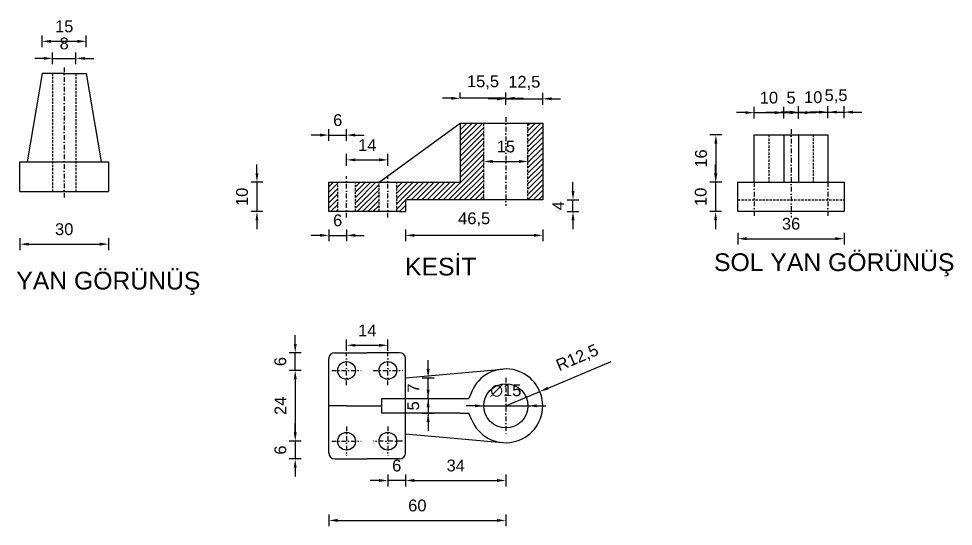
# Model space of a CAD drawing. Header units: millimetres. Extents: x 2100 to 32787, y 24082 to 35493.
# Drawn here: x 4611.4 to 4928.2, y 24267.7 to 24439.7 of the extents above; entities that cross this region are included whole.
import ezdxf

# ---------------------------------------------------------------- set-up
doc = ezdxf.new("R2010")
doc.units = ezdxf.units.MM
doc.linetypes.add('DASHDOT2', pattern=[12.7, 6.35, -3.175, 0, -3.175])
doc.linetypes.add('HIDDEN2', pattern=[4.7625, 3.175, -1.5875])
doc.layers.get('Defpoints').update_dxf_attribs({"color": 231, "linetype": 'HIDDEN2'})
for name, color, linetype in [('GİZLİ', 71, 'HIDDEN2'), ('MERKEZ', 51, 'DASHDOT2'), ('TARAMA', 130, 'Continuous'), ('YAZI', 20, 'Continuous'), ('ÖLÇÜ', 181, 'Continuous')]:
    doc.layers.add(name, color=color, linetype=linetype)
doc.styles.add('Annotative', font='arial.ttf')
doc.styles.get("Standard").update_dxf_attribs({"font": 'arial.ttf'})
doc.dimstyles.new('ISO-25', dxfattribs={"dimtxt": 4, "dimasz": 3, "dimexe": 2, "dimexo": 0.625, "dimgap": 3, "dimtad": 1, "dimtxsty": 'Standard', "dimcen": 2.5, "dimadec": 0, "dimazin": 0, "dimtfac": 1, "dimtix": 1, "dimtmove": 0, "dimatfit": 0, "dimfxl": 2, "dimfxlon": 1, "dimarcsym": 0})
pattern_1 = [(45, (-2044.8159, 2372.9096), (-0.89802561, 0.89802561), [])]

# ---------------------------------------------------------------- blocks, each defined once
blk = doc.blocks.new('*D2499')
at = {"layer": 'Defpoints', "color": 0, "lineweight": 70, "ltscale": 0.25, "transparency": 16777216}
for p in [(4611.79, 24381.14), (4641.79, 24381.14), (4641.79, 24363.29)]:
    blk.add_point(p, dxfattribs=at)
at = {"layer": 'ÖLÇÜ', "color": 0, "lineweight": -2, "ltscale": 0.25, "transparency": 16777216}
for p, q in [((4611.79, 24365.29), (4611.79, 24361.29)), ((4641.79, 24365.29), (4641.79, 24361.29)), ((4614.79, 24363.29), (4638.79, 24363.29))]:
    blk.add_line(p, q, dxfattribs=at)
at = {"layer": 'ÖLÇÜ', "color": 0, "lineweight": 70, "ltscale": 0.25, "transparency": 16777216}
for points in [[(4614.79, 24363.79), (4614.79, 24362.79), (4611.79, 24363.29)], [(4638.79, 24363.79), (4638.79, 24362.79), (4641.79, 24363.29)]]:
    blk.add_solid(points, dxfattribs=at)
at = {"layer": 'ÖLÇÜ', "color": 0, "ltscale": 0.25, "transparency": 16777216, "insert": (4626.79, 24368.34), "char_height": 4, "attachment_point": 5}
blk.add_mtext('30', dxfattribs=at)
blk = doc.blocks.new('*D2500')
at = {"layer": 'Defpoints', "color": 0, "lineweight": 70, "ltscale": 0.25, "transparency": 16777216}
for p in [(4611.79, 24391.14), (4596.46, 24381.14), (4611.79, 24381.14)]:
    blk.add_point(p, dxfattribs=at)
at = {"layer": 'ÖLÇÜ', "color": 0, "lineweight": -2, "ltscale": 0.25, "transparency": 16777216}
for p, q in [((4596.46, 24394.14), (4596.46, 24397.14)), ((4598.46, 24391.14), (4594.46, 24391.14)), ((4596.46, 24391.14), (4596.46, 24381.14)), ((4598.46, 24381.14), (4594.46, 24381.14)), ((4596.46, 24378.14), (4596.46, 24375.14))]:
    blk.add_line(p, q, dxfattribs=at)
at = {"layer": 'ÖLÇÜ', "color": 0, "lineweight": 70, "ltscale": 0.25, "transparency": 16777216}
for points in [[(4595.96, 24394.14), (4596.96, 24394.14), (4596.46, 24391.14)], [(4595.96, 24378.14), (4596.96, 24378.14), (4596.46, 24381.14)]]:
    blk.add_solid(points, dxfattribs=at)
at = {"layer": 'ÖLÇÜ', "color": 0, "ltscale": 0.25, "transparency": 16777216, "insert": (4591.42, 24386.14), "char_height": 4, "attachment_point": 5, "rotation": 90}
blk.add_mtext('10', dxfattribs=at)
blk = doc.blocks.new('*D2501')
at = {"layer": 'Defpoints', "color": 0, "lineweight": 70, "ltscale": 0.25, "transparency": 16777216}
for p in [(4596.46, 24421.14), (4619.29, 24421.14), (4614.29, 24391.14)]:
    blk.add_point(p, dxfattribs=at)
at = {"layer": 'ÖLÇÜ', "color": 0, "lineweight": -2, "ltscale": 0.25, "transparency": 16777216}
for p, q in [((4598.46, 24421.14), (4594.46, 24421.14)), ((4596.46, 24394.14), (4596.46, 24418.14)), ((4598.46, 24391.14), (4594.46, 24391.14))]:
    blk.add_line(p, q, dxfattribs=at)
at = {"layer": 'ÖLÇÜ', "color": 0, "lineweight": 70, "ltscale": 0.25, "transparency": 16777216}
for points in [[(4595.96, 24418.14), (4596.96, 24418.14), (4596.46, 24421.14)], [(4595.96, 24394.14), (4596.96, 24394.14), (4596.46, 24391.14)]]:
    blk.add_solid(points, dxfattribs=at)
at = {"layer": 'ÖLÇÜ', "color": 0, "ltscale": 0.25, "transparency": 16777216, "insert": (4591.42, 24406.14), "char_height": 4, "attachment_point": 5, "rotation": 90}
blk.add_mtext('30', dxfattribs=at)
blk = doc.blocks.new('*D2502')
at = {"layer": 'Defpoints', "color": 0, "lineweight": 70, "ltscale": 0.25, "transparency": 16777216}
for p in [(4634.29, 24432.04), (4619.29, 24421.14), (4634.29, 24421.14)]:
    blk.add_point(p, dxfattribs=at)
at = {"layer": 'ÖLÇÜ', "color": 0, "lineweight": -2, "ltscale": 0.25, "transparency": 16777216}
for p, q in [((4619.29, 24430.04), (4619.29, 24434.04)), ((4634.29, 24430.04), (4634.29, 24434.04)), ((4622.29, 24432.04), (4631.29, 24432.04))]:
    blk.add_line(p, q, dxfattribs=at)
at = {"layer": 'ÖLÇÜ', "color": 0, "lineweight": 70, "ltscale": 0.25, "transparency": 16777216}
for points in [[(4622.29, 24432.54), (4622.29, 24431.54), (4619.29, 24432.04)], [(4631.29, 24432.54), (4631.29, 24431.54), (4634.29, 24432.04)]]:
    blk.add_solid(points, dxfattribs=at)
at = {"layer": 'ÖLÇÜ', "color": 0, "ltscale": 0.25, "transparency": 16777216, "insert": (4626.79, 24437.08), "char_height": 4, "attachment_point": 5}
blk.add_mtext('15', dxfattribs=at)
blk = doc.blocks.new('*D2509')
at = {"layer": 'Defpoints', "color": 0, "lineweight": 70, "ltscale": 0.25, "transparency": 16777216}
for p in [(4630.79, 24426.26), (4622.79, 24421.14), (4630.79, 24421.14)]:
    blk.add_point(p, dxfattribs=at)
at = {"layer": 'ÖLÇÜ', "color": 0, "lineweight": -2, "ltscale": 0.25, "transparency": 16777216}
for p, q in [((4622.79, 24424.26), (4622.79, 24428.26)), ((4630.79, 24424.26), (4630.79, 24428.26)), ((4619.79, 24426.26), (4616.79, 24426.26)), ((4622.79, 24426.26), (4630.79, 24426.26)), ((4633.79, 24426.26), (4636.79, 24426.26))]:
    blk.add_line(p, q, dxfattribs=at)
at = {"layer": 'ÖLÇÜ', "color": 0, "lineweight": 70, "ltscale": 0.25, "transparency": 16777216}
for points in [[(4619.79, 24426.76), (4619.79, 24425.76), (4622.79, 24426.26)], [(4633.79, 24426.76), (4633.79, 24425.76), (4630.79, 24426.26)]]:
    blk.add_solid(points, dxfattribs=at)
at = {"layer": 'ÖLÇÜ', "color": 0, "ltscale": 0.25, "transparency": 16777216, "insert": (4626.79, 24431.3), "char_height": 4, "attachment_point": 5}
blk.add_mtext('8', dxfattribs=at)
blk = doc.blocks.new('*D2541')
at = {"layer": 'Defpoints', "color": 0, "lineweight": 70, "ltscale": 0.25, "transparency": 16777216}
for p in [(4716.51, 24384.32), (4692.13, 24374.32), (4716.51, 24374.32)]:
    blk.add_point(p, dxfattribs=at)
at = {"layer": 'ÖLÇÜ', "color": 0, "lineweight": -2, "ltscale": 0.25, "transparency": 16777216}
for p, q in [((4692.13, 24387.32), (4692.13, 24390.32)), ((4694.13, 24384.32), (4690.13, 24384.32)), ((4692.13, 24384.32), (4692.13, 24374.32)), ((4694.13, 24374.32), (4690.13, 24374.32)), ((4692.13, 24371.32), (4692.13, 24368.32))]:
    blk.add_line(p, q, dxfattribs=at)
at = {"layer": 'ÖLÇÜ', "color": 0, "lineweight": 70, "ltscale": 0.25, "transparency": 16777216}
for points in [[(4691.63, 24387.32), (4692.63, 24387.32), (4692.13, 24384.32)], [(4691.63, 24371.32), (4692.63, 24371.32), (4692.13, 24374.32)]]:
    blk.add_solid(points, dxfattribs=at)
at = {"layer": 'ÖLÇÜ', "color": 0, "ltscale": 0.25, "transparency": 16777216, "insert": (4687.08, 24379.32), "char_height": 4, "attachment_point": 5, "rotation": 90}
blk.add_mtext('10', dxfattribs=at)
blk = doc.blocks.new('*D2542')
at = {"layer": 'Defpoints', "color": 0, "lineweight": 70, "ltscale": 0.25, "transparency": 16777216}
for p in [(4740.51, 24378.32), (4799.27, 24378.32), (4740.51, 24374.32)]:
    blk.add_point(p, dxfattribs=at)
at = {"layer": 'ÖLÇÜ', "color": 0, "lineweight": -2, "ltscale": 0.25, "transparency": 16777216}
for p, q in [((4799.27, 24381.32), (4799.27, 24384.32)), ((4797.27, 24378.32), (4801.27, 24378.32)), ((4799.27, 24374.32), (4799.27, 24378.32)), ((4797.27, 24374.32), (4801.27, 24374.32)), ((4799.27, 24371.32), (4799.27, 24368.32))]:
    blk.add_line(p, q, dxfattribs=at)
at = {"layer": 'ÖLÇÜ', "color": 0, "lineweight": 70, "ltscale": 0.25, "transparency": 16777216}
for points in [[(4798.77, 24381.32), (4799.77, 24381.32), (4799.27, 24378.32)], [(4798.77, 24371.32), (4799.77, 24371.32), (4799.27, 24374.32)]]:
    blk.add_solid(points, dxfattribs=at)
at = {"layer": 'ÖLÇÜ', "color": 0, "ltscale": 0.25, "transparency": 16777216, "insert": (4794.27, 24376.32), "char_height": 4, "attachment_point": 5, "rotation": 90}
blk.add_mtext('4', dxfattribs=at)
blk = doc.blocks.new('*D2543')
at = {"layer": 'Defpoints', "color": 0, "lineweight": 70, "ltscale": 0.25, "transparency": 16777216}
for p in [(4742.51, 24378.32), (4789.01, 24378.32), (4742.51, 24366.27)]:
    blk.add_point(p, dxfattribs=at)
at = {"layer": 'ÖLÇÜ', "color": 0, "lineweight": -2, "ltscale": 0.25, "transparency": 16777216}
for p, q in [((4742.51, 24368.27), (4742.51, 24364.27)), ((4789.01, 24368.27), (4789.01, 24364.27)), ((4786.01, 24366.27), (4745.51, 24366.27))]:
    blk.add_line(p, q, dxfattribs=at)
at = {"layer": 'ÖLÇÜ', "color": 0, "lineweight": 70, "ltscale": 0.25, "transparency": 16777216}
for points in [[(4745.51, 24366.77), (4745.51, 24365.77), (4742.51, 24366.27)], [(4786.01, 24366.77), (4786.01, 24365.77), (4789.01, 24366.27)]]:
    blk.add_solid(points, dxfattribs=at)
at = {"layer": 'ÖLÇÜ', "color": 0, "ltscale": 0.25, "transparency": 16777216, "insert": (4765.76, 24371.68), "char_height": 4, "attachment_point": 5}
blk.add_mtext('46,5', dxfattribs=at)
blk = doc.blocks.new('*D2544')
at = {"layer": 'Defpoints', "color": 0, "lineweight": 70, "ltscale": 0.25, "transparency": 16777216}
for p in [(4722.51, 24400.26), (4716.51, 24374.32), (4722.51, 24374.32)]:
    blk.add_point(p, dxfattribs=at)
at = {"layer": 'ÖLÇÜ', "color": 0, "lineweight": -2, "ltscale": 0.25, "transparency": 16777216}
for p, q in [((4716.51, 24398.26), (4716.51, 24402.26)), ((4722.51, 24398.26), (4722.51, 24402.26)), ((4713.51, 24400.26), (4710.51, 24400.26)), ((4716.51, 24400.26), (4722.51, 24400.26)), ((4725.51, 24400.26), (4728.51, 24400.26))]:
    blk.add_line(p, q, dxfattribs=at)
at = {"layer": 'ÖLÇÜ', "color": 0, "lineweight": 70, "ltscale": 0.25, "transparency": 16777216}
for points in [[(4713.51, 24400.76), (4713.51, 24399.76), (4716.51, 24400.26)], [(4725.51, 24400.76), (4725.51, 24399.76), (4722.51, 24400.26)]]:
    blk.add_solid(points, dxfattribs=at)
at = {"layer": 'ÖLÇÜ', "color": 0, "ltscale": 0.25, "transparency": 16777216, "insert": (4719.51, 24405.31), "char_height": 4, "attachment_point": 5}
blk.add_mtext('6', dxfattribs=at)
blk = doc.blocks.new('*D2545')
at = {"layer": 'Defpoints', "color": 0, "lineweight": 70, "ltscale": 0.25, "transparency": 16777216}
for p in [(4716.51, 24374.32), (4722.51, 24374.32), (4722.51, 24366.27)]:
    blk.add_point(p, dxfattribs=at)
at = {"layer": 'ÖLÇÜ', "color": 0, "lineweight": -2, "ltscale": 0.25, "transparency": 16777216}
for p, q in [((4716.51, 24368.27), (4716.51, 24364.27)), ((4722.51, 24368.27), (4722.51, 24364.27)), ((4713.51, 24366.27), (4710.51, 24366.27)), ((4716.51, 24366.27), (4722.51, 24366.27)), ((4725.51, 24366.27), (4728.51, 24366.27))]:
    blk.add_line(p, q, dxfattribs=at)
at = {"layer": 'ÖLÇÜ', "color": 0, "lineweight": 70, "ltscale": 0.25, "transparency": 16777216}
for points in [[(4713.51, 24366.77), (4713.51, 24365.77), (4716.51, 24366.27)], [(4725.51, 24366.77), (4725.51, 24365.77), (4722.51, 24366.27)]]:
    blk.add_solid(points, dxfattribs=at)
at = {"layer": 'ÖLÇÜ', "color": 0, "ltscale": 0.25, "transparency": 16777216, "insert": (4719.51, 24371.32), "char_height": 4, "attachment_point": 5}
blk.add_mtext('6', dxfattribs=at)
blk = doc.blocks.new('*D2546')
at = {"layer": 'Defpoints', "color": 0, "lineweight": 70, "ltscale": 0.25, "transparency": 16777216}
for p in [(4736.51, 24391.85), (4722.51, 24384.32), (4736.51, 24384.32)]:
    blk.add_point(p, dxfattribs=at)
at = {"layer": 'ÖLÇÜ', "color": 0, "lineweight": -2, "ltscale": 0.25, "transparency": 16777216}
for p, q in [((4722.51, 24389.85), (4722.51, 24393.85)), ((4736.51, 24389.85), (4736.51, 24393.85)), ((4725.51, 24391.85), (4733.51, 24391.85))]:
    blk.add_line(p, q, dxfattribs=at)
at = {"layer": 'ÖLÇÜ', "color": 0, "lineweight": 70, "ltscale": 0.25, "transparency": 16777216}
for points in [[(4725.51, 24392.35), (4725.51, 24391.35), (4722.51, 24391.85)], [(4733.51, 24392.35), (4733.51, 24391.35), (4736.51, 24391.85)]]:
    blk.add_solid(points, dxfattribs=at)
at = {"layer": 'ÖLÇÜ', "color": 0, "ltscale": 0.25, "transparency": 16777216, "insert": (4729.51, 24396.86), "char_height": 4, "attachment_point": 5}
blk.add_mtext('14', dxfattribs=at)
blk = doc.blocks.new('*D2547')
at = {"layer": 'Defpoints', "color": 0, "lineweight": 70, "ltscale": 0.25, "transparency": 16777216}
for p in [(4789.01, 24412.56), (4776.51, 24404.32), (4789.01, 24404.32)]:
    blk.add_point(p, dxfattribs=at)
at = {"layer": 'ÖLÇÜ', "color": 0, "lineweight": -2, "ltscale": 0.25, "transparency": 16777216}
for p, q in [((4773.51, 24412.56), (4770.51, 24412.56)), ((4776.51, 24410.56), (4776.51, 24414.56)), ((4776.51, 24412.56), (4789.01, 24412.56)), ((4789.01, 24410.56), (4789.01, 24414.56)), ((4792.01, 24412.56), (4795.01, 24412.56))]:
    blk.add_line(p, q, dxfattribs=at)
at = {"layer": 'ÖLÇÜ', "color": 0, "lineweight": 70, "ltscale": 0.25, "transparency": 16777216}
for points in [[(4773.51, 24413.06), (4773.51, 24412.06), (4776.51, 24412.56)], [(4792.01, 24413.06), (4792.01, 24412.06), (4789.01, 24412.56)]]:
    blk.add_solid(points, dxfattribs=at)
at = {"layer": 'ÖLÇÜ', "color": 0, "ltscale": 0.25, "transparency": 16777216, "insert": (4782.76, 24417.96), "char_height": 4, "attachment_point": 5}
blk.add_mtext('12,5', dxfattribs=at)
blk = doc.blocks.new('*D2530')
at = {"layer": 'Defpoints', "color": 0, "lineweight": 70, "ltscale": 0.25, "transparency": 16777216}
for p in [(4761.01, 24412.73), (4761.01, 24412.56), (4776.51, 24412.56)]:
    blk.add_point(p, dxfattribs=at)
at = {"layer": 'ÖLÇÜ', "color": 0, "lineweight": -2, "ltscale": 0.25, "transparency": 16777216}
for p, q in [((4758.01, 24412.73), (4755.01, 24412.73)), ((4761.01, 24412.73), (4761.01, 24414.73)), ((4776.51, 24412.73), (4761.01, 24412.73)), ((4776.51, 24412.73), (4776.51, 24414.73)), ((4779.51, 24412.73), (4782.51, 24412.73))]:
    blk.add_line(p, q, dxfattribs=at)
at = {"layer": 'ÖLÇÜ', "color": 0, "lineweight": 70, "ltscale": 0.25, "transparency": 16777216}
for points in [[(4758.01, 24413.23), (4758.01, 24412.23), (4761.01, 24412.73)], [(4779.51, 24413.23), (4779.51, 24412.23), (4776.51, 24412.73)]]:
    blk.add_solid(points, dxfattribs=at)
at = {"layer": 'ÖLÇÜ', "color": 0, "ltscale": 0.25, "transparency": 16777216, "insert": (4768.76, 24418.13), "char_height": 4, "attachment_point": 5}
blk.add_mtext('15,5', dxfattribs=at)
blk = doc.blocks.new('*D2548')
at = {"layer": 'Defpoints', "color": 0, "lineweight": 70, "ltscale": 0.25, "transparency": 16777216}
for p in [(4717.51, 24320.49), (4705.11, 24296.49), (4717.51, 24296.49)]:
    blk.add_point(p, dxfattribs=at)
at = {"layer": 'ÖLÇÜ', "color": 0, "lineweight": -2, "ltscale": 0.25, "transparency": 16777216}
for p, q in [((4707.11, 24320.49), (4703.11, 24320.49)), ((4705.11, 24317.49), (4705.11, 24299.49)), ((4707.11, 24296.49), (4703.11, 24296.49))]:
    blk.add_line(p, q, dxfattribs=at)
at = {"layer": 'ÖLÇÜ', "color": 0, "lineweight": 70, "ltscale": 0.25, "transparency": 16777216}
for points in [[(4704.61, 24317.49), (4705.61, 24317.49), (4705.11, 24320.49)], [(4704.61, 24299.49), (4705.61, 24299.49), (4705.11, 24296.49)]]:
    blk.add_solid(points, dxfattribs=at)
at = {"layer": 'ÖLÇÜ', "color": 0, "ltscale": 0.25, "transparency": 16777216, "insert": (4700.1, 24308.49), "char_height": 4, "attachment_point": 5, "rotation": 90}
blk.add_mtext('24', dxfattribs=at)
blk = doc.blocks.new('*D2549')
at = {"layer": 'Defpoints', "color": 0, "lineweight": 70, "ltscale": 0.25, "transparency": 16777216}
for p in [(4722.51, 24296.49), (4705.11, 24290.49), (4722.51, 24290.49)]:
    blk.add_point(p, dxfattribs=at)
at = {"layer": 'ÖLÇÜ', "color": 0, "lineweight": -2, "ltscale": 0.25, "transparency": 16777216}
for p, q in [((4705.11, 24299.49), (4705.11, 24302.49)), ((4707.11, 24296.49), (4703.11, 24296.49)), ((4705.11, 24296.49), (4705.11, 24290.49)), ((4707.11, 24290.49), (4703.11, 24290.49)), ((4705.11, 24287.49), (4705.11, 24284.49))]:
    blk.add_line(p, q, dxfattribs=at)
at = {"layer": 'ÖLÇÜ', "color": 0, "lineweight": 70, "ltscale": 0.25, "transparency": 16777216}
for points in [[(4704.61, 24299.49), (4705.61, 24299.49), (4705.11, 24296.49)], [(4704.61, 24287.49), (4705.61, 24287.49), (4705.11, 24290.49)]]:
    blk.add_solid(points, dxfattribs=at)
at = {"layer": 'ÖLÇÜ', "color": 0, "ltscale": 0.25, "transparency": 16777216, "insert": (4700.07, 24293.49), "char_height": 4, "attachment_point": 5, "rotation": 90}
blk.add_mtext('6', dxfattribs=at)
blk = doc.blocks.new('*D2550')
at = {"layer": 'Defpoints', "color": 0, "lineweight": 70, "ltscale": 0.25, "transparency": 16777216}
for p in [(4705.11, 24326.49), (4722.51, 24326.49), (4722.51, 24320.49)]:
    blk.add_point(p, dxfattribs=at)
at = {"layer": 'ÖLÇÜ', "color": 0, "lineweight": -2, "ltscale": 0.25, "transparency": 16777216}
for p, q in [((4705.11, 24329.49), (4705.11, 24332.49)), ((4707.11, 24326.49), (4703.11, 24326.49)), ((4705.11, 24320.49), (4705.11, 24326.49)), ((4707.11, 24320.49), (4703.11, 24320.49)), ((4705.11, 24317.49), (4705.11, 24314.49))]:
    blk.add_line(p, q, dxfattribs=at)
at = {"layer": 'ÖLÇÜ', "color": 0, "lineweight": 70, "ltscale": 0.25, "transparency": 16777216}
for points in [[(4704.61, 24329.49), (4705.61, 24329.49), (4705.11, 24326.49)], [(4704.61, 24317.49), (4705.61, 24317.49), (4705.11, 24320.49)]]:
    blk.add_solid(points, dxfattribs=at)
at = {"layer": 'ÖLÇÜ', "color": 0, "ltscale": 0.25, "transparency": 16777216, "insert": (4700.07, 24323.49), "char_height": 4, "attachment_point": 5, "rotation": 90}
blk.add_mtext('6', dxfattribs=at)
blk = doc.blocks.new('*D2551')
at = {"layer": 'Defpoints', "color": 0, "lineweight": 70, "ltscale": 0.25, "transparency": 16777216}
for p in [(4734.51, 24310.99), (4734.51, 24305.99), (4750.17, 24305.99)]:
    blk.add_point(p, dxfattribs=at)
at = {"layer": 'ÖLÇÜ', "color": 0, "lineweight": -2, "ltscale": 0.25, "transparency": 16777216}
for p, q in [((4750.17, 24313.99), (4750.17, 24316.99)), ((4748.17, 24310.99), (4752.17, 24310.99)), ((4750.17, 24310.99), (4750.17, 24305.99)), ((4748.17, 24305.99), (4752.17, 24305.99)), ((4750.17, 24302.99), (4750.17, 24299.99))]:
    blk.add_line(p, q, dxfattribs=at)
at = {"layer": 'ÖLÇÜ', "color": 0, "lineweight": 70, "ltscale": 0.25, "transparency": 16777216}
for points in [[(4749.67, 24313.99), (4750.67, 24313.99), (4750.17, 24310.99)], [(4749.67, 24302.99), (4750.67, 24302.99), (4750.17, 24305.99)]]:
    blk.add_solid(points, dxfattribs=at)
at = {"layer": 'ÖLÇÜ', "color": 0, "ltscale": 0.25, "transparency": 16777216, "insert": (4745.13, 24308.49), "char_height": 4, "attachment_point": 5, "rotation": 90}
blk.add_mtext('5', dxfattribs=at)
blk = doc.blocks.new('*D2552')
at = {"layer": 'Defpoints', "color": 0, "lineweight": 70, "ltscale": 0.25, "transparency": 16777216}
for p in [(4742.51, 24317.99), (4750.17, 24317.99), (4742.51, 24310.99)]:
    blk.add_point(p, dxfattribs=at)
at = {"layer": 'ÖLÇÜ', "color": 0, "lineweight": -2, "ltscale": 0.25, "transparency": 16777216}
for p, q in [((4750.17, 24320.99), (4750.17, 24323.99)), ((4748.17, 24317.99), (4752.17, 24317.99)), ((4750.17, 24310.99), (4750.17, 24317.99)), ((4748.17, 24310.99), (4752.17, 24310.99)), ((4750.17, 24307.99), (4750.17, 24304.99))]:
    blk.add_line(p, q, dxfattribs=at)
at = {"layer": 'ÖLÇÜ', "color": 0, "lineweight": 70, "ltscale": 0.25, "transparency": 16777216}
for points in [[(4749.67, 24320.99), (4750.67, 24320.99), (4750.17, 24317.99)], [(4749.67, 24307.99), (4750.67, 24307.99), (4750.17, 24310.99)]]:
    blk.add_solid(points, dxfattribs=at)
at = {"layer": 'ÖLÇÜ', "color": 0, "ltscale": 0.25, "transparency": 16777216, "insert": (4745.17, 24314.49), "char_height": 4, "attachment_point": 5, "rotation": 90}
blk.add_mtext('7', dxfattribs=at)
blk = doc.blocks.new('*D2553')
at = {"layer": 'Defpoints', "color": 0, "lineweight": 70, "ltscale": 0.25, "transparency": 16777216}
for p in [(4776.51, 24300.99), (4742.51, 24296.49), (4776.51, 24283.19)]:
    blk.add_point(p, dxfattribs=at)
at = {"layer": 'ÖLÇÜ', "color": 0, "lineweight": -2, "ltscale": 0.25, "transparency": 16777216}
for p, q in [((4742.51, 24285.19), (4742.51, 24281.19)), ((4776.51, 24285.19), (4776.51, 24281.19)), ((4745.51, 24283.19), (4773.51, 24283.19))]:
    blk.add_line(p, q, dxfattribs=at)
at = {"layer": 'ÖLÇÜ', "color": 0, "lineweight": 70, "ltscale": 0.25, "transparency": 16777216}
for points in [[(4745.51, 24283.69), (4745.51, 24282.69), (4742.51, 24283.19)], [(4773.51, 24283.69), (4773.51, 24282.69), (4776.51, 24283.19)]]:
    blk.add_solid(points, dxfattribs=at)
at = {"layer": 'ÖLÇÜ', "color": 0, "ltscale": 0.25, "transparency": 16777216, "insert": (4759.51, 24288.24), "char_height": 4, "attachment_point": 5}
blk.add_mtext('34', dxfattribs=at)
blk = doc.blocks.new('*D2554')
at = {"layer": 'Defpoints', "color": 0, "lineweight": 70, "ltscale": 0.25, "transparency": 16777216}
for p in [(4736.51, 24296.49), (4742.51, 24296.49), (4736.51, 24283.19)]:
    blk.add_point(p, dxfattribs=at)
at = {"layer": 'ÖLÇÜ', "color": 0, "lineweight": -2, "ltscale": 0.25, "transparency": 16777216}
for p, q in [((4736.51, 24285.19), (4736.51, 24281.19)), ((4742.51, 24285.19), (4742.51, 24281.19)), ((4733.51, 24283.19), (4730.51, 24283.19)), ((4742.51, 24283.19), (4736.51, 24283.19)), ((4745.51, 24283.19), (4748.51, 24283.19))]:
    blk.add_line(p, q, dxfattribs=at)
at = {"layer": 'ÖLÇÜ', "color": 0, "lineweight": 70, "ltscale": 0.25, "transparency": 16777216}
for points in [[(4733.51, 24283.69), (4733.51, 24282.69), (4736.51, 24283.19)], [(4745.51, 24283.69), (4745.51, 24282.69), (4742.51, 24283.19)]]:
    blk.add_solid(points, dxfattribs=at)
at = {"layer": 'ÖLÇÜ', "color": 0, "ltscale": 0.25, "transparency": 16777216, "insert": (4739.51, 24288.23), "char_height": 4, "attachment_point": 5}
blk.add_mtext('6', dxfattribs=at)
blk = doc.blocks.new('*D2555')
at = {"layer": 'Defpoints', "color": 0, "lineweight": 70, "ltscale": 0.25, "transparency": 16777216}
for p in [(4722.51, 24326.49), (4736.51, 24329.01), (4736.51, 24326.49)]:
    blk.add_point(p, dxfattribs=at)
at = {"layer": 'ÖLÇÜ', "color": 0, "lineweight": -2, "ltscale": 0.25, "transparency": 16777216}
for p, q in [((4722.51, 24327.11), (4722.51, 24331.01)), ((4736.51, 24327.11), (4736.51, 24331.01)), ((4725.51, 24329.01), (4733.51, 24329.01))]:
    blk.add_line(p, q, dxfattribs=at)
at = {"layer": 'ÖLÇÜ', "color": 0, "lineweight": 70, "ltscale": 0.25, "transparency": 16777216}
for points in [[(4725.51, 24329.51), (4725.51, 24328.51), (4722.51, 24329.01)], [(4733.51, 24329.51), (4733.51, 24328.51), (4736.51, 24329.01)]]:
    blk.add_solid(points, dxfattribs=at)
at = {"layer": 'ÖLÇÜ', "color": 0, "ltscale": 0.25, "transparency": 16777216, "insert": (4729.51, 24334.02), "char_height": 4, "attachment_point": 5}
blk.add_mtext('14', dxfattribs=at)
blk = doc.blocks.new('*D2556')
at = {"layer": 'Defpoints', "color": 0, "lineweight": 70, "ltscale": 0.25, "transparency": 16777216}
for p in [(4769.01, 24308.49), (4784.01, 24308.49)]:
    blk.add_point(p, dxfattribs=at)
at = {"layer": 'ÖLÇÜ', "color": 0, "lineweight": -2, "ltscale": 0.25, "transparency": 16777216}
for p, q in [((4766.01, 24308.49), (4763.01, 24308.49)), ((4769.01, 24308.49), (4784.01, 24308.49)), ((4787.01, 24308.49), (4790.01, 24308.49))]:
    blk.add_line(p, q, dxfattribs=at)
at = {"layer": 'ÖLÇÜ', "color": 0, "lineweight": 70, "ltscale": 0.25, "transparency": 16777216}
for points in [[(4766.01, 24308.99), (4766.01, 24307.99), (4769.01, 24308.49)], [(4787.01, 24308.99), (4787.01, 24307.99), (4784.01, 24308.49)]]:
    blk.add_solid(points, dxfattribs=at)
at = {"layer": 'ÖLÇÜ', "color": 0, "ltscale": 0.25, "transparency": 16777216, "insert": (4776.51, 24313.64), "char_height": 4, "attachment_point": 5}
blk.add_mtext('∅15', dxfattribs=at)
blk = doc.blocks.new('*D2531')
at = {"layer": 'Defpoints', "color": 0, "lineweight": 70, "ltscale": 0.25, "transparency": 16777216}
for p in [(4860.69, 24400.32), (4847.71, 24384.32), (4860.69, 24384.32)]:
    blk.add_point(p, dxfattribs=at)
at = {"layer": 'ÖLÇÜ', "color": 0, "lineweight": -2, "ltscale": 0.25, "transparency": 16777216}
for p, q in [((4849.71, 24400.32), (4845.71, 24400.32)), ((4847.71, 24397.32), (4847.71, 24387.32)), ((4849.71, 24384.32), (4845.71, 24384.32))]:
    blk.add_line(p, q, dxfattribs=at)
at = {"layer": 'ÖLÇÜ', "color": 0, "lineweight": 70, "ltscale": 0.25, "transparency": 16777216}
for points in [[(4847.21, 24397.32), (4848.21, 24397.32), (4847.71, 24400.32)], [(4847.21, 24387.32), (4848.21, 24387.32), (4847.71, 24384.32)]]:
    blk.add_solid(points, dxfattribs=at)
at = {"layer": 'ÖLÇÜ', "color": 0, "ltscale": 0.25, "transparency": 16777216, "insert": (4842.67, 24392.32), "char_height": 4, "attachment_point": 5, "rotation": 90}
blk.add_mtext('16', dxfattribs=at)
blk = doc.blocks.new('*D2532')
at = {"layer": 'Defpoints', "color": 0, "lineweight": 70, "ltscale": 0.25, "transparency": 16777216}
for p in [(4855.19, 24384.32), (4847.62, 24374.32), (4855.19, 24374.32)]:
    blk.add_point(p, dxfattribs=at)
at = {"layer": 'ÖLÇÜ', "color": 0, "lineweight": -2, "ltscale": 0.25, "transparency": 16777216}
for p, q in [((4847.62, 24387.32), (4847.62, 24390.32)), ((4849.62, 24384.32), (4845.62, 24384.32)), ((4847.62, 24384.32), (4847.62, 24374.32)), ((4849.62, 24374.32), (4845.62, 24374.32)), ((4847.62, 24371.32), (4847.62, 24368.32))]:
    blk.add_line(p, q, dxfattribs=at)
at = {"layer": 'ÖLÇÜ', "color": 0, "lineweight": 70, "ltscale": 0.25, "transparency": 16777216}
for points in [[(4847.12, 24387.32), (4848.12, 24387.32), (4847.62, 24384.32)], [(4847.12, 24371.32), (4848.12, 24371.32), (4847.62, 24374.32)]]:
    blk.add_solid(points, dxfattribs=at)
at = {"layer": 'ÖLÇÜ', "color": 0, "ltscale": 0.25, "transparency": 16777216, "insert": (4842.58, 24379.32), "char_height": 4, "attachment_point": 5, "rotation": 90}
blk.add_mtext('10', dxfattribs=at)
blk = doc.blocks.new('*D2533')
at = {"layer": 'Defpoints', "color": 0, "lineweight": 70, "ltscale": 0.25, "transparency": 16777216}
for p in [(4855.19, 24374.32), (4891.19, 24374.32), (4891.19, 24365.14)]:
    blk.add_point(p, dxfattribs=at)
at = {"layer": 'ÖLÇÜ', "color": 0, "lineweight": -2, "ltscale": 0.25, "transparency": 16777216}
for p, q in [((4855.19, 24367.14), (4855.19, 24363.14)), ((4858.19, 24365.14), (4888.19, 24365.14)), ((4891.19, 24367.14), (4891.19, 24363.14))]:
    blk.add_line(p, q, dxfattribs=at)
at = {"layer": 'ÖLÇÜ', "color": 0, "lineweight": 70, "ltscale": 0.25, "transparency": 16777216}
for points in [[(4858.19, 24365.64), (4858.19, 24364.64), (4855.19, 24365.14)], [(4888.19, 24365.64), (4888.19, 24364.64), (4891.19, 24365.14)]]:
    blk.add_solid(points, dxfattribs=at)
at = {"layer": 'ÖLÇÜ', "color": 0, "ltscale": 0.25, "transparency": 16777216, "insert": (4873.19, 24370.18), "char_height": 4, "attachment_point": 5}
blk.add_mtext('36', dxfattribs=at)
blk = doc.blocks.new('*D2534')
at = {"layer": 'Defpoints', "color": 0, "lineweight": 70, "ltscale": 0.25, "transparency": 16777216}
for p in [(4870.69, 24407.87), (4860.69, 24400.32), (4870.69, 24400.32)]:
    blk.add_point(p, dxfattribs=at)
at = {"layer": 'ÖLÇÜ', "color": 0, "lineweight": -2, "ltscale": 0.25, "transparency": 16777216}
for p, q in [((4860.69, 24405.87), (4860.69, 24409.87)), ((4870.69, 24405.87), (4870.69, 24409.87)), ((4857.69, 24407.87), (4854.69, 24407.87)), ((4860.69, 24407.87), (4870.69, 24407.87)), ((4873.69, 24407.87), (4876.69, 24407.87))]:
    blk.add_line(p, q, dxfattribs=at)
at = {"layer": 'ÖLÇÜ', "color": 0, "lineweight": 70, "ltscale": 0.25, "transparency": 16777216}
for points in [[(4857.69, 24408.37), (4857.69, 24407.37), (4860.69, 24407.87)], [(4873.69, 24408.37), (4873.69, 24407.37), (4870.69, 24407.87)]]:
    blk.add_solid(points, dxfattribs=at)
at = {"layer": 'ÖLÇÜ', "color": 0, "ltscale": 0.25, "transparency": 16777216, "insert": (4865.69, 24412.91), "char_height": 4, "attachment_point": 5}
blk.add_mtext('10', dxfattribs=at)
blk = doc.blocks.new('*D2535')
at = {"layer": 'Defpoints', "color": 0, "lineweight": 70, "ltscale": 0.25, "transparency": 16777216}
for p in [(4875.69, 24407.87), (4870.69, 24400.32), (4875.69, 24400.32)]:
    blk.add_point(p, dxfattribs=at)
at = {"layer": 'ÖLÇÜ', "color": 0, "lineweight": -2, "ltscale": 0.25, "transparency": 16777216}
for p, q in [((4870.69, 24405.87), (4870.69, 24409.87)), ((4875.69, 24405.87), (4875.69, 24409.87)), ((4867.69, 24407.87), (4864.69, 24407.87)), ((4870.69, 24407.87), (4875.69, 24407.87)), ((4878.69, 24407.87), (4881.69, 24407.87))]:
    blk.add_line(p, q, dxfattribs=at)
at = {"layer": 'ÖLÇÜ', "color": 0, "lineweight": 70, "ltscale": 0.25, "transparency": 16777216}
for points in [[(4867.69, 24408.37), (4867.69, 24407.37), (4870.69, 24407.87)], [(4878.69, 24408.37), (4878.69, 24407.37), (4875.69, 24407.87)]]:
    blk.add_solid(points, dxfattribs=at)
at = {"layer": 'ÖLÇÜ', "color": 0, "ltscale": 0.25, "transparency": 16777216, "insert": (4873.19, 24412.9), "char_height": 4, "attachment_point": 5}
blk.add_mtext('5', dxfattribs=at)
blk = doc.blocks.new('*D2536')
at = {"layer": 'Defpoints', "color": 0, "lineweight": 70, "ltscale": 0.25, "transparency": 16777216}
for p in [(4885.69, 24408.04), (4875.69, 24400.32), (4885.69, 24400.32)]:
    blk.add_point(p, dxfattribs=at)
at = {"layer": 'ÖLÇÜ', "color": 0, "lineweight": -2, "ltscale": 0.25, "transparency": 16777216}
for p, q in [((4875.69, 24406.04), (4875.69, 24410.04)), ((4885.69, 24406.04), (4885.69, 24410.04)), ((4872.69, 24408.04), (4869.69, 24408.04)), ((4875.69, 24408.04), (4885.69, 24408.04)), ((4888.69, 24408.04), (4891.69, 24408.04))]:
    blk.add_line(p, q, dxfattribs=at)
at = {"layer": 'ÖLÇÜ', "color": 0, "lineweight": 70, "ltscale": 0.25, "transparency": 16777216}
for points in [[(4872.69, 24408.54), (4872.69, 24407.54), (4875.69, 24408.04)], [(4888.69, 24408.54), (4888.69, 24407.54), (4885.69, 24408.04)]]:
    blk.add_solid(points, dxfattribs=at)
at = {"layer": 'ÖLÇÜ', "color": 0, "ltscale": 0.25, "transparency": 16777216, "insert": (4880.69, 24413.08), "char_height": 4, "attachment_point": 5}
blk.add_mtext('10', dxfattribs=at)
blk = doc.blocks.new('*D2537')
at = {"layer": 'Defpoints', "color": 0, "lineweight": 70, "ltscale": 0.25, "transparency": 16777216}
for p in [(4891.19, 24408.04), (4885.69, 24384.32), (4891.19, 24384.32)]:
    blk.add_point(p, dxfattribs=at)
at = {"layer": 'ÖLÇÜ', "color": 0, "lineweight": -2, "ltscale": 0.25, "transparency": 16777216}
for p, q in [((4885.69, 24406.04), (4885.69, 24410.04)), ((4891.19, 24406.04), (4891.19, 24410.04)), ((4882.69, 24408.04), (4879.69, 24408.04)), ((4885.69, 24408.04), (4891.19, 24408.04)), ((4894.19, 24408.04), (4897.19, 24408.04))]:
    blk.add_line(p, q, dxfattribs=at)
at = {"layer": 'ÖLÇÜ', "color": 0, "lineweight": 70, "ltscale": 0.25, "transparency": 16777216}
for points in [[(4882.69, 24408.54), (4882.69, 24407.54), (4885.69, 24408.04)], [(4894.19, 24408.54), (4894.19, 24407.54), (4891.19, 24408.04)]]:
    blk.add_solid(points, dxfattribs=at)
at = {"layer": 'ÖLÇÜ', "color": 0, "ltscale": 0.25, "transparency": 16777216, "insert": (4888.44, 24413.43), "char_height": 4, "attachment_point": 5}
blk.add_mtext('5,5', dxfattribs=at)
blk = doc.blocks.new('*D2538')
at = {"layer": 'Defpoints', "color": 0, "lineweight": 70, "ltscale": 0.25, "transparency": 16777216}
for p in [(4788.03, 24313.33), (4776.51, 24308.49)]:
    blk.add_point(p, dxfattribs=at)
at = {"layer": 'ÖLÇÜ', "color": 0, "lineweight": -2, "ltscale": 0.25, "transparency": 16777216}
for p, q in [((4790.8, 24314.49), (4812.23, 24323.49)), ((4776.51, 24308.49), (4788.03, 24313.33))]:
    blk.add_line(p, q, dxfattribs=at)
at = {"layer": 'ÖLÇÜ', "color": 0, "lineweight": 70, "ltscale": 0.25, "transparency": 16777216}
blk.add_solid([(4790.6, 24314.95), (4790.99, 24314.03), (4788.03, 24313.33)], dxfattribs=at)
at = {"layer": 'ÖLÇÜ', "color": 0, "lineweight": 5, "ltscale": 0.25, "transparency": 16777216, "insert": (4800.81, 24324.56), "char_height": 4, "attachment_point": 5, "rotation": 22.7829}
blk.add_mtext('R12,5', dxfattribs=at)
blk = doc.blocks.new('*D2539')
at = {"layer": 'Defpoints', "color": 0, "lineweight": 70, "ltscale": 0.25, "transparency": 16777216}
for p in [(4769.01, 24391.32), (4784.01, 24391.32), (4784.01, 24391.32)]:
    blk.add_point(p, dxfattribs=at)
at = {"layer": 'ÖLÇÜ', "color": 0, "lineweight": -2, "ltscale": 0.25, "transparency": 16777216}
for p, q in [((4769.01, 24391.32), (4769.01, 24393.32)), ((4784.01, 24391.32), (4784.01, 24393.32)), ((4772.01, 24391.32), (4781.01, 24391.32))]:
    blk.add_line(p, q, dxfattribs=at)
at = {"layer": 'ÖLÇÜ', "color": 0, "lineweight": 70, "ltscale": 0.25, "transparency": 16777216}
for points in [[(4772.01, 24391.82), (4772.01, 24390.82), (4769.01, 24391.32)], [(4781.01, 24391.82), (4781.01, 24390.82), (4784.01, 24391.32)]]:
    blk.add_solid(points, dxfattribs=at)
at = {"layer": 'ÖLÇÜ', "color": 0, "lineweight": 5, "ltscale": 0.25, "transparency": 16777216, "insert": (4776.51, 24396.36), "char_height": 4, "attachment_point": 5}
blk.add_mtext('15', dxfattribs=at)
blk = doc.blocks.new('*D2540')
at = {"layer": 'Defpoints', "color": 0, "lineweight": 70, "ltscale": 0.25, "transparency": 16777216}
for p in [(4716.51, 24308.49), (4776.51, 24308.49), (4776.51, 24269.65)]:
    blk.add_point(p, dxfattribs=at)
at = {"layer": 'ÖLÇÜ', "color": 0, "lineweight": -2, "ltscale": 0.25, "transparency": 16777216}
for p, q in [((4716.51, 24271.65), (4716.51, 24267.65)), ((4719.51, 24269.65), (4773.51, 24269.65)), ((4776.51, 24271.65), (4776.51, 24267.65))]:
    blk.add_line(p, q, dxfattribs=at)
at = {"layer": 'ÖLÇÜ', "color": 0, "lineweight": 70, "ltscale": 0.25, "transparency": 16777216}
for points in [[(4719.51, 24270.15), (4719.51, 24269.15), (4716.51, 24269.65)], [(4773.51, 24270.15), (4773.51, 24269.15), (4776.51, 24269.65)]]:
    blk.add_solid(points, dxfattribs=at)
at = {"layer": 'ÖLÇÜ', "color": 0, "lineweight": 5, "ltscale": 0.25, "transparency": 16777216, "insert": (4746.51, 24274.69), "char_height": 4, "attachment_point": 5}
blk.add_mtext('60', dxfattribs=at)

msp = doc.modelspace()

# ---------------------------------------------------------------- hatches: boundary and pattern name
at = {"layer": 'TARAMA', "lineweight": 5, "ltscale": 0.25, "transparency": 33554687}
h = msp.add_hatch(dxfattribs=at)
h.set_pattern_fill('ANSI31', color=256, scale=0.4)
h.set_pattern_definition(pattern_1)
h.paths.add_polyline_path([(4769.007, 24404.317), (4761.007, 24404.317), (4761.007, 24384.317), (4760.007, 24384.317), (4742.507, 24384.317), (4739.507, 24384.317), (4739.507, 24374.317), (4740.507, 24374.317), (4742.507, 24374.317), (4742.507, 24378.317), (4769.007, 24378.317)])
h = msp.add_hatch(dxfattribs=at)
h.set_pattern_fill('ANSI31', color=256, scale=0.4)
h.set_pattern_definition(pattern_1)
h.paths.add_polyline_path([(4789.007, 24404.317), (4787.007, 24404.317), (4784.007, 24404.317), (4784.007, 24378.317), (4787.007, 24378.317), (4789.007, 24378.317)])
h = msp.add_hatch(dxfattribs=at)
h.set_pattern_fill('ANSI31', color=256, scale=0.4)
h.set_pattern_definition(pattern_1)
h.paths.add_polyline_path([(4719.507, 24384.317), (4716.507, 24384.317), (4716.507, 24374.317), (4719.507, 24374.317)])
h = msp.add_hatch(dxfattribs=at)
h.set_pattern_fill('ANSI31', color=256, scale=0.4)
h.set_pattern_definition(pattern_1)
h.paths.add_polyline_path([(4733.507, 24384.317), (4725.507, 24384.317), (4725.507, 24374.317), (4733.507, 24374.317)])

# ---------------------------------------------------------------- linework, layer by layer
at = {"ltscale": 3}
for p, q in [((4619.288, 24421.14), (4614.288, 24391.14)), ((4626.788, 24421.14), (4619.288, 24421.14)), ((4626.788, 24421.14), (4634.288, 24421.14)), ((4634.288, 24421.14), (4639.288, 24391.14)), ((4611.788, 24381.14), (4611.788, 24391.14)), ((4611.788, 24391.14), (4614.288, 24391.14)), ((4614.288, 24391.14), (4639.288, 24391.14)), ((4639.288, 24391.14), (4641.788, 24391.14)), ((4641.788, 24391.14), (4641.788, 24381.14))]:
    msp.add_line(p, q, dxfattribs=at)
at = {"ltscale": 0.25}
for p, q in [((4733.507, 24384.317), (4761.007, 24404.317)), ((4761.007, 24404.317), (4787.007, 24404.317)), ((4761.007, 24404.317), (4761.007, 24384.317)), ((4787.007, 24404.317), (4789.007, 24404.317)), ((4789.007, 24404.317), (4789.007, 24378.317)), ((4860.691, 24384.317), (4860.691, 24400.317)), ((4860.691, 24400.317), (4870.691, 24400.317)), ((4870.691, 24400.317), (4870.691, 24384.317)), ((4870.691, 24400.317), (4875.691, 24400.317)), ((4875.691, 24400.317), (4875.691, 24384.317)), ((4875.691, 24400.317), (4885.691, 24400.317)), ((4885.691, 24400.317), (4885.691, 24384.317)), ((4716.507, 24374.317), (4716.507, 24384.317)), ((4716.507, 24384.317), (4742.507, 24384.317)), ((4742.507, 24384.317), (4760.007, 24384.317)), ((4760.007, 24384.317), (4761.007, 24384.317)), ((4855.191, 24374.317), (4855.191, 24384.317)), ((4855.191, 24384.317), (4891.191, 24384.317)), ((4891.191, 24384.317), (4891.191, 24374.317)), ((4611.788, 24381.14), (4641.788, 24381.14)), ((4787.007, 24378.317), (4742.507, 24378.317)), ((4742.507, 24378.317), (4742.507, 24374.317)), ((4789.007, 24378.317), (4787.007, 24378.317)), ((4740.507, 24374.317), (4716.507, 24374.317)), ((4740.507, 24374.317), (4742.507, 24374.317)), ((4891.191, 24374.317), (4855.191, 24374.317)), ((4718.507, 24326.489), (4722.507, 24326.489)), ((4722.507, 24326.489), (4729.507, 24326.489)), ((4736.507, 24326.489), (4729.507, 24326.489)), ((4740.507, 24326.489), (4736.507, 24326.489)), ((4716.507, 24296.489), (4716.507, 24324.489)), ((4742.507, 24296.489), (4742.507, 24324.489)), ((4742.507, 24317.989), (4775.39, 24320.939)), ((4734.507, 24308.489), (4734.507, 24310.989)), ((4734.507, 24310.989), (4742.507, 24310.989)), ((4742.507, 24310.989), (4761.007, 24310.989)), ((4761.007, 24310.989), (4764.007, 24310.989)), ((4764.969, 24313.297), (4764.007, 24310.989)), ((4722.507, 24308.489), (4716.507, 24308.489)), ((4722.507, 24308.489), (4734.507, 24308.489)), ((4734.507, 24305.989), (4734.507, 24308.489)), ((4761.007, 24305.989), (4734.507, 24305.989)), ((4761.007, 24305.989), (4764.007, 24305.989)), ((4764.969, 24303.681), (4764.007, 24305.989)), ((4742.507, 24298.989), (4775.39, 24296.039)), ((4716.507, 24292.489), (4716.507, 24296.489)), ((4742.507, 24292.489), (4742.507, 24296.489)), ((4776.507, 24295.989), (4776.507, 24295.989)), ((4776.507, 24295.989), (4776.507, 24295.989)), ((4718.507, 24290.489), (4722.507, 24290.489)), ((4722.507, 24290.489), (4729.507, 24290.489)), ((4736.507, 24290.489), (4729.507, 24290.489)), ((4740.507, 24290.489), (4736.507, 24290.489))]:
    msp.add_line(p, q, dxfattribs=at)
for centre, radius in [((4722.507, 24320.489), 3), ((4736.507, 24320.489), 3), ((4776.507, 24308.489), 7.5), ((4722.507, 24296.489), 3), ((4736.507, 24296.489), 3)]:
    msp.add_circle(centre, radius, dxfattribs=at)
for centre, radius, start, end in [((4718.507, 24324.489), 2, 90, 180), ((4740.507, 24324.489), 2, 0, 90), ((4776.507, 24308.489), 12.5, 202.61986, 157.38014), ((4718.507, 24292.489), 2, 180, 270), ((4740.507, 24292.489), 2, 270, 0)]:
    msp.add_arc(centre, radius, start, end, dxfattribs=at)
at = {"layer": 'GİZLİ', "ltscale": 0.25}
for p, q in [((4622.788, 24421.14), (4622.788, 24381.14)), ((4630.788, 24421.14), (4630.788, 24381.14)), ((4769.007, 24378.317), (4769.007, 24404.317)), ((4784.007, 24378.317), (4784.007, 24404.317)), ((4865.691, 24400.317), (4865.691, 24384.317)), ((4880.691, 24400.317), (4880.691, 24384.317)), ((4719.507, 24374.317), (4719.507, 24384.317)), ((4725.507, 24374.317), (4725.507, 24384.317)), ((4733.507, 24374.317), (4733.507, 24384.317)), ((4739.507, 24374.317), (4739.507, 24384.317)), ((4855.191, 24378.317), (4891.191, 24378.317))]:
    msp.add_line(p, q, dxfattribs=at)
at = {"layer": 'MERKEZ', "ltscale": 0.25}
for p, q in [((4626.788, 24423.14), (4626.788, 24379.14)), ((4776.507, 24406.317), (4776.507, 24376.317)), ((4873.191, 24402.317), (4873.191, 24372.317)), ((4722.507, 24372.317), (4722.507, 24386.317)), ((4736.507, 24372.317), (4736.507, 24386.317)), ((4860.691, 24384.317), (4860.691, 24372.317)), ((4885.691, 24384.317), (4885.691, 24372.317)), ((4722.507, 24315.489), (4722.507, 24326.489)), ((4736.507, 24315.489), (4736.507, 24326.489)), ((4717.507, 24320.489), (4727.507, 24320.489)), ((4731.507, 24320.489), (4741.507, 24320.489)), ((4776.507, 24317.989), (4776.507, 24298.989)), ((4767.007, 24308.489), (4786.007, 24308.489)), ((4722.507, 24301.489), (4722.507, 24291.489)), ((4736.507, 24301.489), (4736.507, 24291.489)), ((4717.507, 24296.489), (4727.507, 24296.489)), ((4741.507, 24296.489), (4731.507, 24296.489))]:
    msp.add_line(p, q, dxfattribs=at)

# ---------------------------------------------------------------- texts
at = {"layer": 'YAZI', "ltscale": 0.25, "char_height": 6, "attachment_point": 1, "style": 'Annotative'}
for s, insert, width in [('SOL YAN GÖRÜNÜŞ', (4847.08, 24360.173), 89.44642), ('KESİT', (4742.344, 24358.671), 63.61175), ('SOL YAN GÖRÜNÜŞ', (4591.459, 24353.929), 89.44642)]:
    msp.add_mtext(s, dxfattribs=dict(at, insert=insert, width=width))

# ---------------------------------------------------------------- dimensions: what is measured, and where the dimension line sits
at = {"layer": 'ÖLÇÜ', "ltscale": 0.25}
for base, p1, p2, picture, middle in [((4634.288, 24432.042), (4619.288, 24421.14), (4634.288, 24421.14), '*D2502', (4626.788, 24437.085)), ((4630.788, 24426.259), (4622.788, 24421.14), (4630.788, 24421.14), '*D2509', (4626.788, 24431.302)), ((4761.007, 24412.726), (4776.507, 24412.56), (4761.007, 24412.56), '*D2530', (4768.757, 24418.13)), ((4789.007, 24412.56), (4776.507, 24404.317), (4789.007, 24404.317), '*D2547', (4782.757, 24417.963)), ((4870.691, 24407.87), (4860.691, 24400.317), (4870.691, 24400.317), '*D2534', (4865.691, 24412.912)), ((4875.691, 24407.87), (4870.691, 24400.317), (4875.691, 24400.317), '*D2535', (4873.191, 24412.904)), ((4885.691, 24408.037), (4875.691, 24400.317), (4885.691, 24400.317), '*D2536', (4880.691, 24413.079)), ((4891.191, 24408.037), (4885.691, 24384.317), (4891.191, 24384.317), '*D2537', (4888.441, 24413.432)), ((4722.507, 24400.265), (4716.507, 24374.317), (4722.507, 24374.317), '*D2544', (4719.507, 24405.307)), ((4736.507, 24391.852), (4722.507, 24384.317), (4736.507, 24384.317), '*D2546', (4729.507, 24396.86)), ((4641.788, 24363.292), (4611.788, 24381.14), (4641.788, 24381.14), '*D2499', (4626.788, 24368.336)), ((4742.507, 24366.273), (4789.007, 24378.317), (4742.507, 24378.317), '*D2543', (4765.757, 24371.677)), ((4722.507, 24366.273), (4716.507, 24374.317), (4722.507, 24374.317), '*D2545', (4719.507, 24371.315)), ((4891.191, 24365.139), (4855.191, 24374.317), (4891.191, 24374.317), '*D2533', (4873.191, 24370.183)), ((4736.507, 24329.01), (4722.507, 24326.489), (4736.507, 24326.489), '*D2555', (4729.507, 24334.018)), ((4776.507, 24283.192), (4742.507, 24296.489), (4776.507, 24300.989), '*D2553', (4759.507, 24288.236)), ((4736.507, 24283.192), (4742.507, 24296.489), (4736.507, 24296.489), '*D2554', (4739.507, 24288.235))]:
    dim = msp.add_linear_dim(base=base, p1=p1, p2=p2, dimstyle='ISO-25', dxfattribs=at)
    dim.commit()
    dim.dimension.update_dxf_attribs({"geometry": picture, "text_midpoint": middle})
for base, p1, p2, picture, middle in [((4596.46, 24421.14), (4614.288, 24391.14), (4619.288, 24421.14), '*D2501', (4591.416, 24406.14)), ((4847.708, 24384.317), (4860.691, 24400.317), (4860.691, 24384.317), '*D2531', (4842.666, 24392.317)), ((4596.46, 24381.14), (4611.788, 24391.14), (4611.788, 24381.14), '*D2500', (4591.418, 24386.14)), ((4692.127, 24374.317), (4716.507, 24384.317), (4716.507, 24374.317), '*D2541', (4687.085, 24379.317)), ((4847.625, 24374.317), (4855.191, 24384.317), (4855.191, 24374.317), '*D2532', (4842.583, 24379.317)), ((4799.274, 24378.317), (4740.507, 24374.317), (4740.507, 24378.317), '*D2542', (4794.274, 24376.317)), ((4705.113, 24326.489), (4722.507, 24320.489), (4722.507, 24326.489), '*D2550', (4700.071, 24323.489)), ((4750.167, 24317.989), (4742.507, 24310.989), (4742.507, 24317.989), '*D2552', (4745.167, 24314.489)), ((4705.113, 24296.489), (4717.507, 24320.489), (4717.507, 24296.489), '*D2548', (4700.105, 24308.489)), ((4750.167, 24305.989), (4734.507, 24310.989), (4734.507, 24305.989), '*D2551', (4745.133, 24308.489)), ((4705.113, 24290.489), (4722.507, 24296.489), (4722.507, 24290.489), '*D2549', (4700.071, 24293.489))]:
    dim = msp.add_linear_dim(base=base, p1=p1, p2=p2, angle=90, dimstyle='ISO-25', dxfattribs=at)
    dim.commit()
    dim.dimension.update_dxf_attribs({"geometry": picture, "text_midpoint": middle})
at = {"layer": 'ÖLÇÜ', "lineweight": 5, "ltscale": 0.25}
for base, p1, p2, picture, middle in [((4784.007, 24391.317), (4769.007, 24391.317), (4784.007, 24391.317), '*D2539', (4776.507, 24396.36)), ((4776.507, 24269.652), (4716.507, 24308.489), (4776.507, 24308.489), '*D2540', (4746.507, 24274.694))]:
    dim = msp.add_linear_dim(base=base, p1=p1, p2=p2, dimstyle='ISO-25', dxfattribs=at)
    dim.commit()
    dim.dimension.update_dxf_attribs({"geometry": picture, "text_midpoint": middle})
dim = msp.add_radius_dim(center=(4776.507, 24308.489), mpoint=(4788.032, 24313.329), dimstyle='ISO-25', dxfattribs=at)
dim.commit()
dim.dimension.update_dxf_attribs({"geometry": '*D2538', "text_midpoint": (4802.898, 24319.573), "dimtype": 164})
at = {"layer": 'ÖLÇÜ', "ltscale": 0.25}
dim = msp.add_diameter_dim_2p(p1=(4769.007, 24308.489), p2=(4784.007, 24308.489), dimstyle='ISO-25', dxfattribs=at)
dim.commit()
dim.dimension.update_dxf_attribs({"geometry": '*D2556', "text_midpoint": (4776.507, 24313.643)})

doc.saveas('drawing.dxf')
